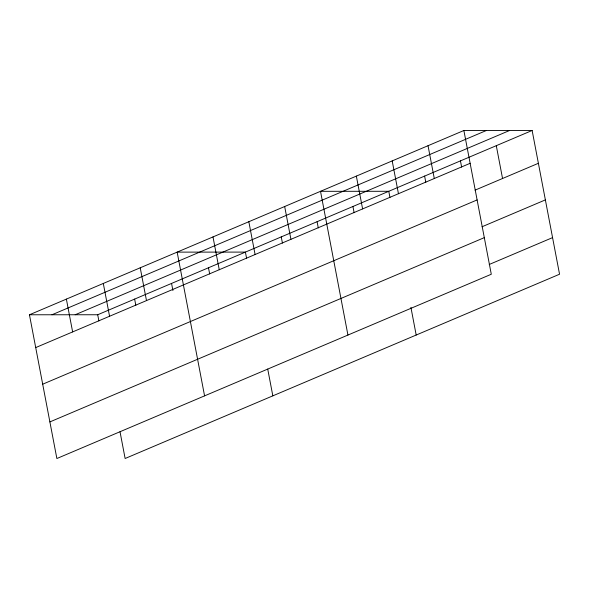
<?xml version="1.0" encoding="UTF-8"?>
<svg xmlns="http://www.w3.org/2000/svg" width="589" height="589" viewBox="0 0 589 589"><rect width="100%" height="100%" fill="white"/><g stroke="black" fill="none" stroke-linecap="round" stroke-linejoin="round"><path stroke-width="0.88" d="M463.874 130.5L491.292 274.246L56.868 458.522L29.45 314.776L463.874 130.5L532.132 130.478L559.55 274.224L125.126 458.5L120.016 431.715M51.972 314.769L486.396 130.493M75.178 314.762L509.603 130.486M29.45 314.776L97.708 314.754L532.132 130.478M35.708 347.584L470.132 163.308M475.043 190.159L538.39 163.293M42.695 384.197L477.119 199.921M482.023 226.765L545.37 199.899M49.888 421.915L484.313 237.639M489.223 264.483L552.563 237.617M496.291 145.682L502.55 178.489M460.451 160.885L461.636 167.092M428.034 145.704L434.292 178.511M424.61 176.089L425.795 182.295M392.193 160.907L398.451 193.715M389.955 197.499L388.769 191.292L320.512 191.315L347.937 335.06M410.908 307.355L416.187 335.038M356.352 176.111L362.61 208.918M352.929 206.496L354.114 212.703M317.088 221.692L318.274 227.899M284.671 206.511L290.929 239.325M281.248 236.896L282.433 243.102M248.83 221.714L255.096 254.529M246.592 258.306L245.407 252.099L177.156 252.121L204.574 395.867M267.723 369.06L272.832 395.845M212.997 236.918L219.255 269.733M208.484 267.767L209.669 273.973M171.561 283.427L172.908 290.524M140.226 267.789L146.484 300.596M134.631 299.087L135.816 305.301M103.303 283.449L109.561 316.256M97.708 314.754L98.893 320.961M66.373 299.109L72.638 331.924"/></g></svg>
